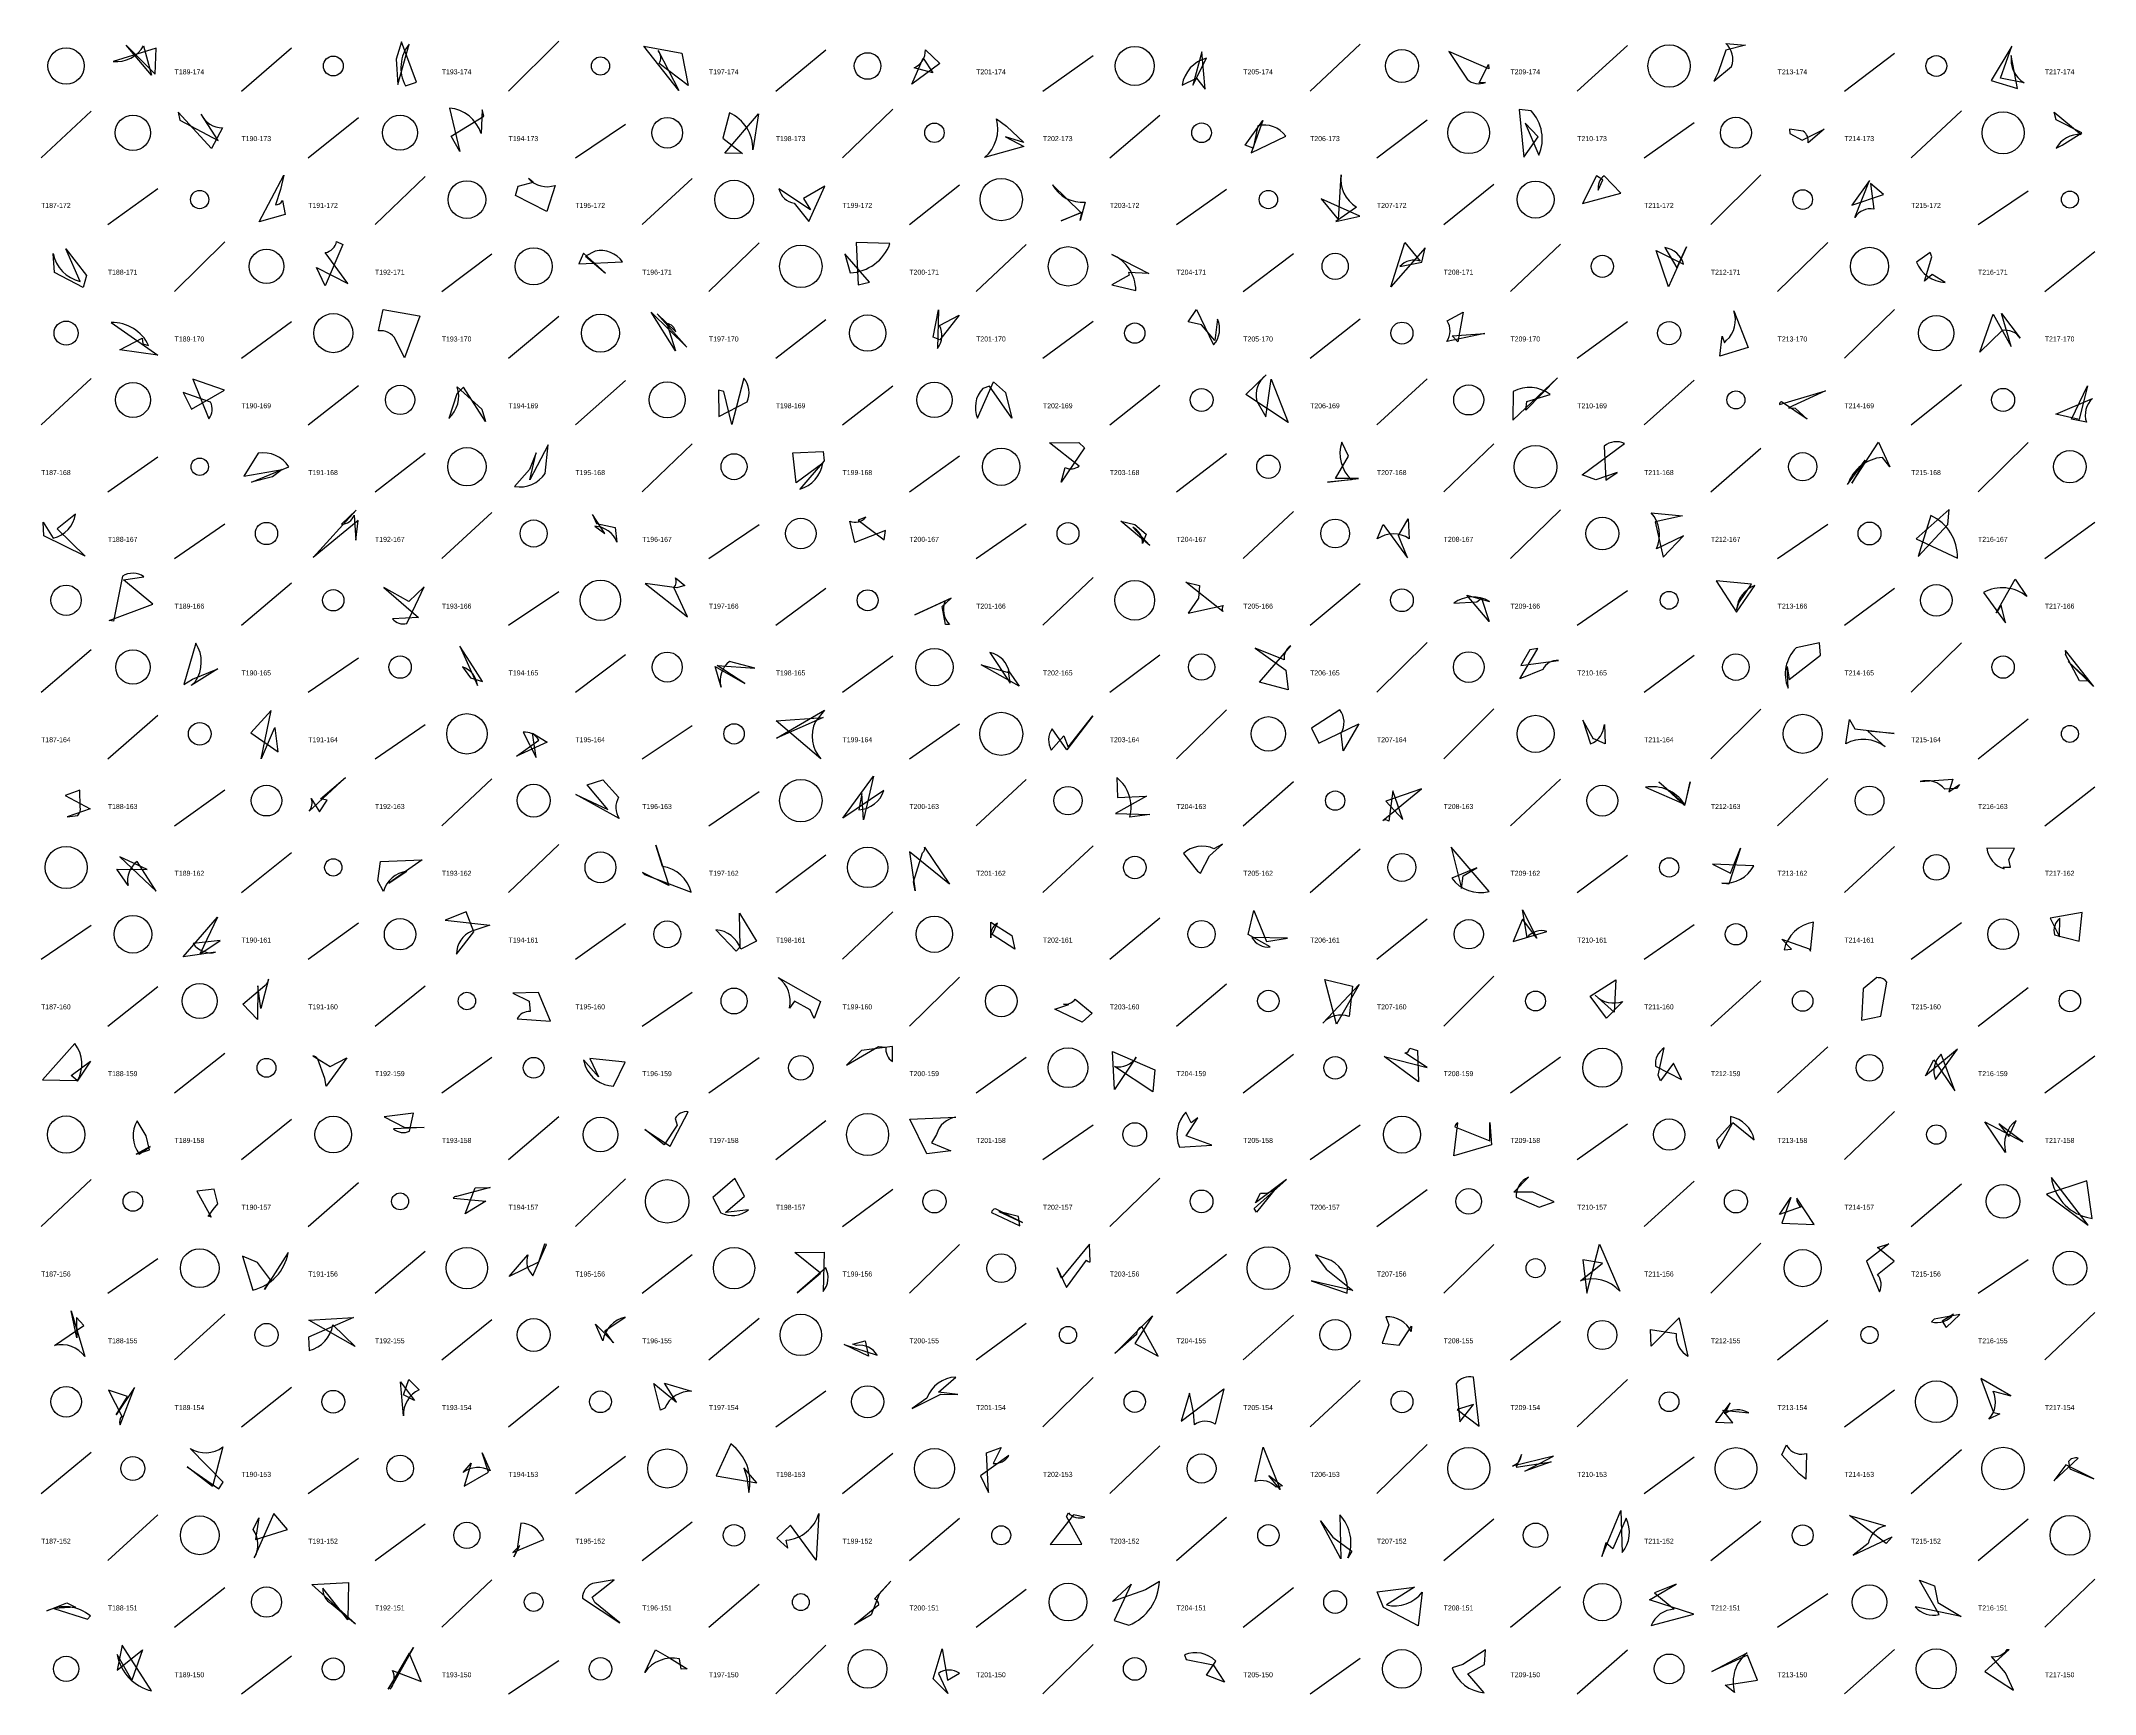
# Model space of a CAD drawing. Header units: millimetres. Extents: x -1 to 9990, y 0 to 15990.
# Drawn here: x 7480 to 8710, y 6000 to 6990 of the extents above; entities that cross this region are included whole.
import ezdxf

# ---------------------------------------------------------------- set-up
doc = ezdxf.new("R2010")
doc.units = ezdxf.units.MM
doc.layers.add('TEXT', color=3, linetype='Continuous')
doc.layers.add('WALL', color=1, linetype='Continuous')

msp = doc.modelspace()

# ---------------------------------------------------------------- linework, layer by layer
for points in [[(7548.3, 6970.1), (7548.9, 6985.7), (7523.2, 6977.7, 0.3), (7541.4, 6987.1), (7546.2, 6969.5), (7531, 6987.4)], [(7692.6, 6979), (7693.6, 6964), (7700.4, 6988.1, 0.3), (7698.2, 6963.2), (7704.9, 6965.4), (7695.9, 6989.5)], [(7863.7, 6982.6), (7867.5, 6963.3), (7850.2, 6976.4, 0.3), (7849.6, 6984.2), (7862, 6960.4), (7841, 6986.8)], [(8484.4, 6971), (8481.8, 6966), (8492.4, 6974.6, 0.3), (8489, 6988.5), (8500.7, 6987.4), (8488.9, 6984.4)], [(8647.8, 6966.3), (8663.7, 6961.6), (8659.9, 6981.2, 0.3), (8667.6, 6965), (8653.5, 6967.8), (8660.2, 6986.9)], [(8008.2, 6979.7), (8014.1, 6970.9), (8002.8, 6973.8, 0.3), (8009.6, 6984.6), (8018.2, 6976.5), (8001.5, 6964.2)], [(8175.2, 6983.5), (8169.7, 6963.6), (8177.9, 6979.7, 0.3), (8163.4, 6963.6), (8172, 6967.7), (8177.2, 6961.2)], [(8347, 6973.2), (8323, 6983.6), (8334, 6967.1, 0.3), (8345, 6965.2), (8341.3, 6965), (8346.8, 6975.9)], [(7745.1, 6944.9), (7744.2, 6948.8), (7743.5, 6934.6, 0.3), (7724.5, 6949.8), (7730.8, 6923.7), (7725.6, 6932.9)], [(7563, 6942.5), (7586.1, 6930.4), (7575.9, 6946.1, 0.3), (7588.6, 6938), (7582, 6925.5), (7562.1, 6947.4)], [(7889.4, 6922.8), (7909.6, 6946.3), (7906.3, 6924.7, 0.3), (7892.2, 6947), (7888.3, 6931.7), (7900.1, 6922.6)], [(8057.5, 6932.6), (8068.5, 6926.7), (8045, 6920.2, 0.3), (8052.1, 6943.3), (8058.1, 6939), (8068.5, 6929.1)], [(8211.7, 6942.3), (8204.7, 6922.9), (8225.5, 6933, 0.3), (8208.6, 6939.2), (8205.9, 6925.8), (8201.1, 6927.6)], [(8376.6, 6932.5), (8368.7, 6940.8), (8377, 6921.5, 0.3), (8372.3, 6948.2), (8365.2, 6948.9), (8368, 6920.4)], [(8534.7, 6930.6), (8547.8, 6937.2), (8538.2, 6929, 0.3), (8535.3, 6936), (8527, 6937.2), (8527.2, 6934.6)], [(8686.7, 6942.7), (8685.6, 6947.4), (8701.7, 6933.9, 0.3), (8686.7, 6925.7), (8690.4, 6927.6), (8702.2, 6935)], [(7625.3, 6909.6), (7623.3, 6901), (7620.3, 6891.8, 0.3), (7624.6, 6894.4), (7626.1, 6886.1), (7610.6, 6881.6)], [(7765.8, 6903), (7774.7, 6905.4), (7771.9, 6907.6, 0.3), (7787.9, 6903.5), (7782.9, 6887.8), (7764.1, 6897.4)], [(7936.6, 6895.6), (7940.7, 6888.8), (7921.9, 6901.4, 0.3), (7931.1, 6892.8), (7939.8, 6881.9), (7949.3, 6903.1)], [(8090.9, 6882.3), (8102.6, 6887.3), (8085.8, 6903.9, 0.3), (8105.3, 6893.4), (8102.2, 6882.5), (8103.2, 6887.2)], [(8246.7, 6895.5), (8256.9, 6882.9), (8258.6, 6909.8, 0.3), (8267.7, 6890.5), (8255.4, 6881.8), (8269.7, 6885.1)], [(8403.2, 6892.7), (8426.1, 6898.8), (8416.1, 6909.2, 0.3), (8412.6, 6900.6), (8415.2, 6906.8), (8411.6, 6909.3)], [(8583.4, 6898.1), (8575.6, 6904.7), (8577.6, 6889.3, 0.3), (8566.2, 6884.3), (8575, 6906.4), (8564.5, 6891.7)], [(7505.3, 6842.3), (7488, 6851.4), (7487.3, 6862.7, 0.3), (7503.4, 6846), (7494.9, 6865.4), (7507.2, 6849.6)], [(7644.9, 6854.3), (7663.8, 6844.8), (7650.2, 6863.2, 0.3), (7657, 6869.9), (7660.7, 6868.1), (7650.1, 6843.3)], [(7804.8, 6862.8), (7802, 6856.5), (7828.3, 6857.7, 0.3), (7811.8, 6864.1), (7806, 6861.1), (7818.1, 6851)], [(7976.1, 6845.6), (7961.3, 6862.5), (7964.5, 6851.1, 0.3), (7988.4, 6868.6), (7968.1, 6869.2), (7969.3, 6843.9)], [(8288.3, 6842.7), (8296.7, 6869.2), (8306, 6858.1, 0.3), (8293.8, 6855), (8306.9, 6857.5), (8308.8, 6866)], [(8454.7, 6842.8), (8447.2, 6864.4), (8463.6, 6856.4, 0.3), (8452.5, 6866.2), (8459.7, 6854.2), (8465.4, 6866.6)], [(8131.6, 6849.8), (8121.3, 6844), (8135.6, 6840.6, 0.3), (8121.3, 6862), (8143.4, 6850.7), (8131.3, 6851.3)], [(8612.3, 6860.6), (8611.3, 6863.2), (8603.2, 6857.6, 0.3), (8620.3, 6845.4), (8612.5, 6850.1), (8607.9, 6846.1)], [(7706.8, 6825.1), (7697.7, 6800.2), (7692.3, 6811.2, 0.3), (7682, 6816.4), (7684.9, 6829.2), (7706.4, 6825.3)], [(7866.8, 6806.6), (7849, 6826.6), (7860.1, 6815.8, 0.3), (7854.8, 6820.8), (7860, 6804.4), (7845.4, 6827.6)], [(8014.3, 6812.6), (8017.4, 6829), (8016.9, 6805.8, 0.3), (8018, 6819.5), (8029.8, 6825.8), (8018.3, 6811)], [(8166.9, 6821.8), (8172, 6829.1), (8182.2, 6808, 0.3), (8184.5, 6823.4), (8182.9, 6810.5), (8174.9, 6820)], [(8325.1, 6813.3), (8344.7, 6814.7), (8321.9, 6810, 0.3), (8322.1, 6822.3), (8331.7, 6827.5), (8328.5, 6809.7)], [(8486.8, 6813.2), (8488.2, 6809.2), (8489.4, 6810.7, 0.3), (8493.8, 6828.3), (8502.4, 6806.3), (8485.4, 6801.3)], [(8659.8, 6806.9), (8654.1, 6826.8), (8665.3, 6812, 0.3), (8654.5, 6816.5), (8641.1, 6803.6), (8649, 6826.4)], [(7540.6, 6811.9), (7541, 6808.5), (7544.4, 6807.6, 0.3), (7522, 6821.3), (7549.9, 6801.9), (7527.1, 6805)], [(8226.9, 6761.4), (8201.5, 6778.2), (8213.6, 6790, 0.3), (8208.1, 6774.2), (8213.5, 6764.8), (8216.6, 6787.4)], [(7589.8, 6780.9), (7570.8, 6787.5), (7580.4, 6763.7, 0.3), (7581.5, 6773.7), (7565, 6779.5), (7570, 6769.4)], [(7733, 6782.7), (7729, 6778.6), (7724.1, 6763.9, 0.3), (7729.2, 6782.9), (7744, 6769.4), (7746.1, 6762.1)], [(7885.6, 6780.9), (7885.9, 6765.1), (7902.8, 6773.8, 0.3), (7900.8, 6788), (7893.6, 6760.2), (7888.8, 6780)], [(8061.3, 6764.1), (8048, 6783.2), (8043.9, 6781.8, 0.3), (8040.9, 6764), (8050.4, 6785.8), (8057.6, 6779.4)], [(8369.1, 6768.8), (8369.8, 6774.1), (8383.8, 6778.2, 0.3), (8361.6, 6780), (8361.4, 6762.8), (8388.2, 6788.2)], [(8530.5, 6770.1), (8537.6, 6763.4), (8522.2, 6773.9, 0.3), (8521.1, 6772.2), (8548.7, 6780.5), (8526.4, 6770.2)], [(8700.5, 6763.2), (8686.6, 6766.5), (8708.6, 6775.9, 0.3), (8704.9, 6761.6), (8696, 6763.5), (8705.5, 6783.4)], [(7618.5, 6728.9), (7606, 6725.7), (7628.4, 6734.9, 0.3), (7610.1, 6743.1), (7601.4, 6729.3), (7624.4, 6733.3)], [(7776.5, 6743.3), (7772.5, 6733.3), (7763.6, 6723.2, 0.3), (7781.9, 6731), (7783.7, 6748.1), (7772.8, 6727.1)], [(7948.3, 6744.2), (7948.9, 6738.6), (7934.4, 6721.5, 0.3), (7948.1, 6737.2), (7932.2, 6725.3), (7930.3, 6743.4)], [(8104.9, 6746.4), (8090.9, 6725.8), (8093.3, 6734.5, 0.3), (8101.7, 6735.4), (8084, 6749.3), (8101.4, 6749.4)], [(8255.2, 6727.9), (8262.9, 6741.3), (8259, 6749.7, 0.3), (8264.8, 6727.2), (8250.4, 6725.8), (8269, 6728)], [(8411.1, 6727.2), (8403, 6730.2), (8428.3, 6748.8, 0.3), (8416.1, 6747.3), (8417.1, 6727), (8423.8, 6731.5)], [(8580.3, 6749.6), (8587.2, 6734.9), (8582.8, 6740.6, 0.3), (8561.9, 6724.3), (8572.4, 6739), (8564.4, 6725.2)], [(7481.6, 6693.6), (7481.2, 6701.7), (7487.3, 6692.3, 0.3), (7500.7, 6706.5), (7489.6, 6697.8), (7506.5, 6681.5)], [(7642.9, 6680.6), (7668.6, 6708.9), (7659.9, 6700.5, 0.3), (7667.5, 6705.9), (7668.5, 6691), (7669.8, 6702.7)], [(7812.7, 6700.9), (7823.8, 6698.6), (7824.9, 6689.8, 0.3), (7811.6, 6699.3), (7817.7, 6694.9), (7810.2, 6706.3)], [(7985.7, 6696.7), (7967.3, 6689.6), (7964.3, 6702.3, 0.3), (7973.9, 6704.7), (7969.4, 6702.9), (7984.9, 6691.3)], [(8292.9, 6693.7), (8298.7, 6703.7), (8299.4, 6691.9, 0.3), (8280.2, 6691.8), (8283.7, 6700.3), (8298.4, 6680.4)], [(8451.5, 6680.9), (8463.7, 6693.6), (8447.4, 6685.9, 0.3), (8444.2, 6707.4), (8463.1, 6705.6), (8446.6, 6702)], [(8622.7, 6709.4), (8603, 6691.9), (8627.7, 6680.2, 0.3), (8611.8, 6705.7), (8604.2, 6681.3), (8621.9, 6700.4)], [(8135.1, 6700.3), (8141.8, 6694.6), (8139.6, 6689.1, 0.3), (8133.8, 6698.7), (8144, 6687.9), (8126.6, 6702.4)], [(7547, 6652.7), (7529.4, 6667.2), (7541.6, 6669.1, 0.3), (7528.7, 6669.4), (7523.3, 6642.5), (7520.8, 6642.9)], [(7841.7, 6665), (7867.1, 6645), (7859, 6662.6, 0.3), (7859.9, 6668.5), (7865.5, 6663.8), (7860.7, 6662.4)], [(8483.2, 6666.7), (8495.4, 6647.9), (8506.4, 6663.9, 0.3), (8495.4, 6649.2), (8496.8, 6653.4), (8504.3, 6664.6)], [(8650.8, 6647.4), (8662.3, 6667.6), (8669.3, 6657.3, 0.3), (8643.2, 6659.6), (8656.4, 6641.4), (8653.8, 6652)], [(7685.3, 6662.7), (7706, 6644.6), (7690.5, 6643.9, 0.3), (7699, 6641.1), (7709.5, 6663.1), (7700.2, 6654.2)], [(8025.1, 6656.3), (8003.2, 6646.2), (8021.5, 6654.7, 0.3), (8024.1, 6640.4), (8021.7, 6640.4), (8019.6, 6651.2)], [(8173.2, 6656.3), (8167, 6647.3), (8188, 6651.9, 0.3), (8187.7, 6648.3), (8165.5, 6665.8), (8173.8, 6663.9)], [(8347.2, 6642.2), (8333.9, 6658.1), (8347.4, 6654.3, 0.3), (8326, 6653.3), (8339.9, 6654.1), (8342.7, 6656.3)], [(7585.8, 6614), (7569.9, 6603.9), (7572.3, 6606.2, 0.3), (7572.7, 6629.3), (7565.4, 6604.6), (7570.7, 6607.8)], [(7738.7, 6615.1), (7730.7, 6627.6), (7741.3, 6604, 0.3), (7732.4, 6615.1), (7737.2, 6608.6), (7744.3, 6606.3)], [(7884.9, 6616), (7907.5, 6614.4), (7892.3, 6618.4, 0.3), (7887.2, 6603), (7883.6, 6615.3), (7901.4, 6605.2)], [(8065.7, 6603.6), (8043, 6616.3), (8059.9, 6611.6, 0.3), (8048.2, 6623.8), (8060.3, 6605.3), (8059.4, 6612.7)], [(8226.8, 6601.3), (8209.6, 6606), (8228.4, 6627.8, 0.3), (8224.5, 6619.4), (8207.1, 6626.3), (8225.5, 6613.2)], [(8371.6, 6625.3), (8366.1, 6616), (8388.7, 6619, 0.3), (8379.4, 6613.6), (8365.6, 6607.9), (8376.4, 6626.2)], [(8545.7, 6622.2), (8545, 6629.6), (8531, 6626.5, 0.3), (8526.2, 6602.3), (8525.7, 6615.4), (8526.9, 6607.5)], [(8706.5, 6606.6), (8700.8, 6606.7), (8692.4, 6622.5, 0.3), (8692.2, 6624.9), (8709.2, 6603.4), (8694, 6618.3)], [(7605.7, 6575.7), (7621.9, 6564.3), (7620.2, 6578.6, 0.3), (7619.5, 6578.2), (7611.8, 6560.1), (7617.7, 6588.9)], [(7920.4, 6572.4), (7949.2, 6589.2), (7943.7, 6582.4, 0.3), (7947, 6560), (7920.2, 6582.8), (7948.4, 6584.8)], [(8109.8, 6585.8), (8094.3, 6565.4), (8085.6, 6578, 0.3), (8085, 6565.2), (8092.6, 6573.9), (8095.1, 6567)], [(8269.2, 6581), (8259.8, 6564.8), (8258.6, 6575.4, 0.3), (8257.8, 6589.4), (8240.9, 6578.5), (8245.2, 6569.4)], [(8409.8, 6571.9), (8403.3, 6583.2), (8407.9, 6569, 0.3), (8416.2, 6580.7), (8416.6, 6569), (8409.9, 6572)], [(8589.7, 6575.3), (8574.1, 6576.6), (8584.4, 6567.2, 0.3), (8560.8, 6569.1), (8563, 6583.6), (8566.3, 6578)], [(7783, 6570), (7764.8, 6561.7), (7778, 6571.3, 0.3), (7768.7, 6576), (7776.5, 6560.9), (7774.4, 6575.5)], [(7647.3, 6536), (7662.4, 6548.9), (7640.5, 6528.6, 0.3), (7641.7, 6536.2), (7646.7, 6528.3), (7651.4, 6535.2)], [(7807, 6544.4), (7816.5, 6547.5), (7825.9, 6537, 0.3), (7826.3, 6524.3), (7800.3, 6538.7), (7819.4, 6529.7)], [(7972.6, 6523.6), (7971.5, 6539.3), (7969.8, 6529.5, 0.3), (7984.8, 6541), (7960.1, 6524.5), (7978.6, 6549.7)], [(8123.4, 6527.3), (8144, 6526.8), (8132, 6525.2, 0.3), (8124.2, 6548.8), (8124.7, 6536.9), (8142, 6537.6)], [(8464.3, 6532), (8448.9, 6546.3), (8464, 6533.1, 0.3), (8440.8, 6543), (8464.7, 6532.6), (8467.7, 6546.2)], [(8628.9, 6544.6), (8627.2, 6542.2), (8620.1, 6541.8, 0.3), (8605.4, 6546.4), (8625, 6547.8), (8622.5, 6540.3)], [(7509.4, 6530.1), (7495.6, 6525.4), (7502, 6526.2, 0.3), (7503.4, 6531.2), (7503.2, 6541.3), (7494.5, 6538)], [(8295.6, 6523.7), (8289.5, 6540.8), (8287.1, 6522.7, 0.3), (8283.6, 6523.1), (8306.7, 6542.1), (8285.4, 6534.7)], [(7840.1, 6491.9), (7841.4, 6490.7), (7869.3, 6480.2, 0.3), (7852.2, 6495.6), (7848.1, 6508.4), (7855.9, 6484.1)], [(8003.4, 6481), (8002.5, 6486.3), (8007.9, 6503.8, 0.3), (8009.1, 6507.2), (8024.1, 6484.9), (8000, 6504.3)], [(8179.8, 6502), (8187.5, 6509), (8182.4, 6506.2, 0.3), (8164.1, 6503.4), (8172.6, 6492.8), (8174.4, 6491.5)], [(8331.6, 6489.9), (8339.8, 6494.8), (8324.8, 6488.5, 0.3), (8347.2, 6480.6), (8324.5, 6507.1), (8330.7, 6482.4)], [(7527.2, 6501.4), (7549, 6480.8), (7537.6, 6498.6, 0.3), (7532.1, 6484.2), (7525.3, 6494), (7543.5, 6493.8)], [(7708.2, 6499.6), (7688.3, 6485.6), (7699, 6492.7, 0.3), (7685, 6480.6), (7681.6, 6486.9), (7683.3, 6498.6)], [(8497.8, 6506.5), (8490.7, 6485), (8486.6, 6485.6, 0.3), (8505.8, 6496), (8480.9, 6496.9), (8491.7, 6491.6)], [(8658.4, 6499.7), (8661.9, 6506.4), (8645.3, 6506.5, 0.3), (8655.6, 6494.2), (8655.1, 6495.2), (8659.5, 6495.1)], [(7575, 6443.1), (7587.2, 6451.2), (7571, 6449.4, 0.3), (7584.5, 6444.2), (7565, 6441.4), (7585.7, 6465.2)], [(7722, 6463.4), (7748.8, 6460.4), (7738, 6456.9, 0.3), (7728.8, 6443.1), (7739.2, 6456.5), (7734.6, 6468.4)], [(7898.2, 6467.6), (7908.5, 6450.9), (7899, 6446.1, 0.3), (7884.1, 6457.7), (7896.3, 6444.8), (7898.7, 6447.5)], [(8063.2, 6446.1), (8049.5, 6454.9), (8052.7, 6461.6, 0.3), (8048.8, 6452.9), (8048.7, 6462.3), (8061.4, 6454.2)], [(8213.9, 6450.7), (8226.5, 6452.6), (8205.1, 6453, 0.3), (8216.1, 6447.4), (8202.9, 6454.8), (8206.3, 6469.2)], [(8367.1, 6464), (8361.6, 6450.6), (8381.8, 6456.7, 0.3), (8369.9, 6453.1), (8367.1, 6469.7), (8375.8, 6452.7)], [(8538.9, 6446.2), (8539.6, 6444.8), (8541.4, 6462.2, 0.3), (8523.8, 6445.7), (8528.3, 6446.1), (8522.4, 6452.1)], [(8683.2, 6464.7), (8688.7, 6453.5), (8689, 6464.6, 0.3), (8685.8, 6454.6), (8700.6, 6450.8), (8702.4, 6468)], [(7609.7, 6403.9), (7600.8, 6413.2), (7614.1, 6424.3, 0.3), (7616.1, 6428.1), (7611.6, 6410.6), (7609.9, 6424)], [(7940.5, 6409.8), (7931.3, 6415), (7928.2, 6410.8, 0.3), (7921.5, 6429), (7946.7, 6414.8), (7943, 6404.6)], [(8248.9, 6427.8), (8265.4, 6423.9), (8263.3, 6405.7, 0.3), (8247.6, 6401.8), (8269.3, 6424.9), (8255.7, 6401.2)], [(8423, 6427.6), (8422, 6408.3), (8410.8, 6418.4, 0.3), (8427.3, 6414.8), (8417.5, 6404.8), (8407.8, 6417.9)], [(8570.3, 6403.5), (8581.7, 6405.9), (8585.3, 6426.2, 0.3), (8580.2, 6428.9), (8579.4, 6429.1), (8571.3, 6422.3)], [(7762.6, 6419.7), (7772.3, 6415), (7772.9, 6408.7, 0.3), (7765.1, 6404.4), (7785, 6403), (7777.8, 6420.1)], [(8087.1, 6410.2), (8095.4, 6413), (8092.4, 6413.1, 0.3), (8099.2, 6416.2), (8109.5, 6407.8), (8103.4, 6402.3)], [(7498.1, 6370.3), (7509.5, 6379), (7501.7, 6366.9, 0.3), (7500.2, 6389.6), (7480.8, 6367.7), (7501.6, 6367.4)], [(7962.3, 6376.5), (7981.5, 6387.8), (7986, 6387.4, 0.3), (7989.9, 6378.8), (7989.8, 6387.7), (7971.4, 6385.3)], [(8147.1, 6373.7), (8145.9, 6360.7), (8122.8, 6375.7, 0.3), (8135.9, 6381.3), (8122.9, 6361.9), (8121.6, 6384.8)], [(8284.3, 6381.7), (8310, 6375.2), (8296.8, 6383.9, 0.3), (8299.8, 6386.7), (8304.3, 6385.3), (8304.9, 6366.6)], [(8449.8, 6367.2), (8448.4, 6370.5), (8452.1, 6386.9, 0.3), (8446.9, 6376), (8462.4, 6367.9), (8457.7, 6377.7)], [(8613.6, 6379.7), (8626.2, 6361.2), (8617.9, 6383.2, 0.3), (8614.5, 6368), (8627.7, 6386.1), (8608.5, 6370.1)], [(7650.7, 6364), (7650, 6368.6), (7645.7, 6380.2, 0.3), (7642.7, 6382.1), (7653.2, 6375.8), (7663.1, 6380.9)], [(7813.8, 6369.6), (7804.9, 6379.7), (7805.8, 6376.2, 0.3), (7822.9, 6364), (7829.7, 6378.3), (7808.6, 6380.5)], [(7697.4, 6339.5), (7709.4, 6339.3), (7691.1, 6338.4, 0.3), (7700.6, 6337.1), (7703.1, 6347.8), (7685.5, 6345.6)], [(7841.5, 6338), (7856.8, 6328.1), (7867.5, 6348.7, 0.3), (7859.7, 6344.6), (7860.9, 6340.6), (7853.1, 6328.9)], [(8172.7, 6345.1), (8168.7, 6342), (8165.6, 6348.4, 0.3), (8161.8, 6327.4), (8181.1, 6328.7), (8165.8, 6334.2)], [(7545, 6325.8), (7542.9, 6334.2), (7537.6, 6343.3, 0.3), (7538.7, 6323.3), (7545.4, 6327.8), (7536.9, 6323.3)], [(8010.4, 6323.4), (8000.2, 6344.2), (8027.9, 6345.4, 0.3), (8016.3, 6335.1), (8013.2, 6330.1), (8024.9, 6325.2)], [(8348.6, 6328.9), (8326.1, 6322.2), (8328.4, 6342, 0.3), (8326.7, 6339.7), (8347.6, 6331.3), (8347.7, 6342.3)], [(8484.8, 6326.7), (8493.2, 6342.3), (8506, 6331.8, 0.3), (8491.8, 6345.8), (8491.8, 6341.1), (8483.3, 6331.7)], [(8652.4, 6341.5), (8658.4, 6333.8), (8662.8, 6343.5, 0.3), (8656.5, 6324.3), (8644, 6342.7), (8666.8, 6330.7)], [(7583.6, 6302.3), (7573.2, 6301.1), (7581.8, 6285.5, 0.3), (7580, 6286), (7583, 6290.1), (7585.9, 6293.5)], [(7740, 6303.2), (7748.9, 6303.3), (7728.7, 6298, 0.3), (7726.8, 6296.9), (7746.4, 6295.1), (7733.9, 6287.6)], [(7895.5, 6308.6), (7882.2, 6297.3), (7887, 6288.2, 0.3), (7903.6, 6290), (7889.9, 6288.3), (7901.3, 6298.1)], [(8225.9, 6308.1), (8207.2, 6294.2), (8210.3, 6300, 0.3), (8220.6, 6304.4), (8207.9, 6288.5), (8206.4, 6290.8)], [(8373.3, 6300.6), (8362, 6300.6), (8370.7, 6309.5, 0.3), (8363.3, 6297.5), (8377.2, 6291.5), (8386.1, 6294.7)], [(8681, 6299.3), (8706, 6280.7), (8683.9, 6309.2, 0.3), (8704.9, 6285.5), (8708.3, 6284.7), (8705.2, 6307.2)], [(8053.6, 6289), (8067.8, 6282.4), (8051.5, 6290.5, 0.3), (8049.1, 6288.3), (8066.1, 6280.3), (8065.4, 6285.9)], [(8522.5, 6281.9), (8541.9, 6281.1), (8531.5, 6296.9, 0.3), (8534.1, 6291.7), (8521.1, 6287.2), (8527.8, 6297.3)], [(7609.6, 6258.3), (7600.7, 6262.2), (7606.9, 6241.9, 0.3), (7628, 6264.3), (7613.9, 6242.2), (7617.4, 6248)], [(7777.8, 6258.6), (7760.3, 6250), (7771.5, 6262.9, 0.3), (7774.6, 6250.5), (7782.7, 6269.1), (7781.5, 6269.4)], [(7931.5, 6264.4), (7948.9, 6264.5), (7948.3, 6241, 0.3), (7949.9, 6255.2), (7932.9, 6240.3), (7946.7, 6252)], [(8088.5, 6255.2), (8094.1, 6243.5), (8106.1, 6259.8, 0.3), (8108.3, 6258.8), (8107.9, 6269.4), (8091.2, 6249.1)], [(8265.6, 6241.6), (8240.6, 6247.5), (8262.2, 6240.1, 0.3), (8252.7, 6259.6), (8243.3, 6262.9), (8249.7, 6254.4)], [(8405.7, 6240), (8413.3, 6269.4), (8425.5, 6241.2, 0.3), (8402, 6247.5), (8415.1, 6258), (8403.3, 6259.9)], [(8586.5, 6269.5), (8573.3, 6259.2), (8581, 6240.8, 0.3), (8579.7, 6251.3), (8589.7, 6259.1), (8579.8, 6267.3)], [(7501.5, 6213.2), (7498, 6229.4), (7506.3, 6202, 0.3), (7488.1, 6208.7), (7505.6, 6220.7), (7501.2, 6225.5)], [(7667.1, 6225.5), (7640.2, 6213.7), (7640.5, 6205.7, 0.3), (7654.7, 6221), (7668.2, 6208.1), (7640.4, 6223.9)], [(7822.7, 6210.4), (7817.6, 6217.4), (7829.8, 6225.7, 0.3), (7816.4, 6211.5), (7812.1, 6221.4), (7823, 6210.3)], [(8135, 6209.9), (8149, 6202.3), (8139.2, 6220, 0.3), (8136, 6215.2), (8123.1, 6203.8), (8145.7, 6226.4)], [(8293.4, 6208.8), (8300.7, 6220.2), (8300.5, 6217, 0.3), (8285.4, 6225.9), (8287.1, 6221.1), (8283.2, 6210)], [(8444.2, 6208.2), (8443.8, 6218.3), (8459.3, 6215.9, 0.3), (8466.5, 6202.2), (8462.3, 6220.6), (8461.1, 6225.2)], [(8629.1, 6227.2), (8613.7, 6224.4), (8612.1, 6222.8, 0.3), (8625.3, 6227.4), (8618.6, 6223.3), (8621, 6219.5)], [(7975.6, 6202.2), (7961, 6209.3), (7980.8, 6202.8, 0.3), (7968.4, 6208.7), (7966.2, 6209.4), (7973.5, 6211.5)], [(7697.1, 6179.1), (7700.2, 6188.3), (7706.4, 6182.2, 0.3), (7697, 6166.5), (7695.3, 6187), (7703.6, 6175.7)], [(8029.1, 6179.4), (8017.4, 6180.7), (8027.8, 6189.8, 0.3), (8010.4, 6177.1), (8001.6, 6171), (8018.9, 6179.5)], [(8328.1, 6170.3), (8341.3, 6160.4), (8337.8, 6189.7, 0.3), (8327.4, 6185.9), (8329.6, 6162.9), (8337.9, 6173.4)], [(8649.3, 6168.6), (8653, 6167.7), (8646.5, 6164.6, 0.3), (8649, 6181.3), (8659.7, 6178.5), (8641.7, 6188.9)], [(7531.7, 6178.1), (7520.3, 6181.9), (7528.4, 6166.4, 0.3), (7527.4, 6161.2), (7535.9, 6183.5), (7524.9, 6167.2)], [(7860.5, 6174.7), (7853.3, 6186.1), (7869.5, 6181.3, 0.3), (7853.5, 6171.2), (7851, 6169.9), (7847, 6186)], [(8162.8, 6163.3), (8188.3, 6182.7), (8183.2, 6161.6, 0.3), (8170.7, 6161.2), (8170.2, 6168.8), (8167.7, 6180.1)], [(8493.1, 6162.3), (8487.2, 6170), (8502.7, 6168.3, 0.3), (8488.4, 6167.7), (8491.5, 6174.3), (8482.8, 6162.8)], [(7586.5, 6122.8), (7589.1, 6126.8), (7569.2, 6146.9, 0.3), (7588.9, 6147.9), (7582.7, 6124.3), (7567.4, 6136)], [(7748, 6132.9), (7744.1, 6144.4), (7748.9, 6133.6, 0.3), (7732.8, 6132.7), (7737.6, 6138.3), (7733.4, 6124.5)], [(7900.9, 6135.5), (7902.6, 6129.7), (7903.8, 6120.6, 0.3), (7893, 6149.7), (7884.3, 6130.7), (7908.6, 6126.5)], [(8046.1, 6144.3), (8055, 6147.5), (8050.2, 6138.1, 0.3), (8059.6, 6142.8), (8042.6, 6130.7), (8047.4, 6120.6)], [(8215.3, 6130.8), (8223.4, 6124.7), (8219.6, 6123.8, 0.3), (8207, 6127.2), (8211.8, 6147.7), (8222.1, 6122.5)], [(8368.6, 6133.5), (8385.8, 6142.4), (8361.2, 6136.5, 0.3), (8366.6, 6143.3), (8363.3, 6135.9), (8384.3, 6139.1)], [(8532.9, 6131.9), (8522.4, 6143.2), (8525.3, 6149.1, 0.3), (8534.4, 6143.6), (8537.3, 6143.9), (8536.9, 6128.6)], [(8692.5, 6137.3), (8685.4, 6127.7), (8700, 6141.2, 0.3), (8694.2, 6139.2), (8694.9, 6134.9), (8709.4, 6128.8)], [(7627.6, 6098.5), (7619.4, 6108), (7607.7, 6081.5, 0.3), (7607, 6098.4), (7610.4, 6105.5), (7608.4, 6092.5)], [(7766.7, 6088.8), (7762.6, 6084.8), (7781, 6092.5, 0.3), (7767.3, 6102.3), (7764.9, 6085.5), (7763.1, 6082.2)], [(7920.6, 6093.3), (7927.3, 6087.3), (7926.3, 6092, 0.3), (7945.8, 6108), (7944.1, 6080.2), (7928.8, 6101.1)], [(8103.2, 6089.7), (8094.1, 6106.2), (8095.2, 6108.5, 0.3), (8105, 6105.9), (8098.3, 6107.3), (8084.3, 6089.5)], [(8253.6, 6093.9), (8264.9, 6085.5), (8262.6, 6081.5, 0.3), (8257.8, 6107.2), (8258.3, 6081), (8246.2, 6103.6)], [(8414.8, 6082.3), (8426, 6109.9), (8426.9, 6084.7, 0.3), (8429.2, 6105.2), (8421.3, 6086.9), (8417, 6090.4)], [(8585, 6090), (8563.1, 6106.8), (8584.5, 6100.6, 0.3), (8574.3, 6090.1), (8565.3, 6083.2), (8588.5, 6094.1)], [(7664.1, 6066.8), (7663.7, 6044.3), (7648.8, 6063.3, 0.3), (7653.7, 6054.2), (7668.3, 6042), (7642.1, 6065.6)], [(7810, 6058), (7823.2, 6068.3), (7810.3, 6066.2, 0.3), (7804.2, 6057.3), (7826.7, 6042.5), (7811.7, 6054.8)], [(7977.2, 6047.4), (7967.2, 6041.5), (7981.7, 6053.5, 0.3), (7979.1, 6056.9), (7988.8, 6067.5), (7982, 6059.7)], [(8132.9, 6065.8), (8122.6, 6043.9), (8131.5, 6041.2, 0.3), (8149.7, 6067.4), (8141.4, 6062.4), (8121.7, 6055.3)], [(8280.1, 6061.2), (8302.6, 6064), (8285.8, 6053.3, 0.3), (8307.1, 6060.9), (8304.8, 6040.7), (8283.9, 6051.8)], [(8459.2, 6065.7), (8446.2, 6060.6), (8458.1, 6050.7, 0.3), (8444.3, 6040.9), (8469.8, 6047.8), (8443.3, 6056.3)], [(8616, 6054.8), (8629.8, 6046.4), (8602.4, 6052.2, 0.3), (8616.8, 6047.6), (8604.9, 6068.1), (8613.9, 6064.8)], [(7487.7, 6051.2), (7507.8, 6044.8), (7509.5, 6046.7, 0.3), (7483.5, 6049.7), (7495.4, 6054.6), (7500.7, 6052)], [(7540.8, 6026.4), (7534.4, 6008.3), (7525.6, 6023.6, 0.3), (7546.2, 6001.8), (7528.5, 6029.2), (7525.6, 6014.2)], [(7687.8, 6002.9), (7703, 6027.9), (7689.1, 6002.9, 0.3), (7690.5, 6014), (7707.7, 6007.4), (7700.4, 6024.4)], [(8019.7, 6027), (8022.9, 6008.3), (8030, 6012.5, 0.3), (8017.4, 6012.3), (8023.1, 6000.2), (8014.2, 6009)], [(7867, 6015.1), (7863.4, 6014.9), (7862.3, 6021, 0.3), (7841.5, 6012.9), (7847.9, 6026.5), (7856.4, 6021.6)], [(8188.7, 6007), (8177.9, 6011.3), (8183.5, 6019.7, 0.3), (8164.8, 6023.4), (8165.8, 6020.7), (8181.9, 6017.4)], [(8345, 6026.5), (8331.4, 6017.6), (8325, 6015.7, 0.3), (8344.3, 6000.7), (8334.5, 6012.1), (8344.4, 6017.6)], [(8502, 6023.2), (8480.6, 6013.4), (8501.8, 6024.7, 0.3), (8494.2, 6000.9), (8488.6, 6005.2), (8508, 6008.2)], [(8661.2, 6002.2), (8656.4, 6012.6), (8648, 6022.4, 0.3), (8657.4, 6026.6), (8658.7, 6026.7), (8644, 6013.5)]]:
    msp.add_lwpolyline(points, format="xyb", close=True)
for centre, radius in [((8135, 6975), 11.7), ((8455, 6975), 12.7), ((7495, 6975), 10.9), ((7655, 6975), 5.95), ((7815, 6975), 5.45), ((7975, 6975), 7.97), ((8295, 6975), 9.91), ((8615, 6975), 6.23), ((7535, 6935), 10.6), ((7695, 6935), 10.5), ((7855, 6935), 9.18), ((8015, 6935), 5.82), ((8175, 6935), 5.86), ((8335, 6935), 12.5), ((8495, 6935), 9.27), ((8655, 6935), 12.6), ((7575, 6895), 5.47), ((7735, 6895), 11.3), ((7895, 6895), 11.6), ((8055, 6895), 12.7), ((8215, 6895), 5.48), ((8375, 6895), 11.1), ((8535, 6895), 5.86), ((8695, 6895), 5.11), ((7615, 6855), 10.3), ((7775, 6855), 11.1), ((7935, 6855), 12.7), ((8095, 6855), 11.8), ((8575, 6855), 11.4), ((8255, 6855), 7.87), ((8415, 6855), 6.66), ((7655, 6815), 11.7), ((7495, 6815), 7.23), ((7815, 6815), 11.4), ((7975, 6815), 10.9), ((8135, 6815), 6.1), ((8295, 6815), 6.6), ((8455, 6815), 6.94), ((8615, 6815), 10.6), ((7535, 6775), 10.5), ((7695, 6775), 8.75), ((7855, 6775), 10.8), ((8015, 6775), 10.6), ((8175, 6775), 6.84), ((8335, 6775), 9.02), ((8495, 6775), 5.42), ((8655, 6775), 6.89), ((7735, 6735), 11.5), ((7895, 6735), 7.77), ((8055, 6735), 11.2), ((8215, 6735), 7), ((8375, 6735), 12.8), ((8535, 6735), 8.45), ((8695, 6735), 9.73), ((7575, 6735), 5.18), ((7935, 6695), 9.16), ((8255, 6695), 8.65), ((8415, 6695), 9.8), ((7615, 6695), 6.66), ((7775, 6695), 8.09), ((8095, 6695), 6.53), ((8575, 6695), 6.85), ((7815, 6655), 12.1), ((8135, 6655), 11.9), ((7495, 6655), 9.07), ((7655, 6655), 6.41), ((7975, 6655), 6.27), ((8295, 6655), 6.8), ((8455, 6655), 5.33), ((8615, 6655), 9.48), ((7535, 6615), 10.3), ((7695, 6615), 6.71), ((7855, 6615), 8.97), ((8015, 6615), 11.2), ((8175, 6615), 7.85), ((8335, 6615), 9.2), ((8495, 6615), 7.95), ((8655, 6615), 6.69), ((7575, 6575), 6.77), ((7735, 6575), 12.1), ((7895, 6575), 6.1), ((8055, 6575), 12.9), ((8215, 6575), 10.3), ((8375, 6575), 11.1), ((8535, 6575), 11.7), ((8695, 6575), 5.1), ((7615, 6535), 9.19), ((7775, 6535), 9.85), ((7935, 6535), 12.7), ((8415, 6535), 9.27), ((8575, 6535), 8.66), ((8095, 6535), 8.53), ((8255, 6535), 5.8), ((7495, 6495), 12.6), ((7975, 6495), 12.1), ((7655, 6495), 5.17), ((7815, 6495), 9.25), ((8135, 6495), 6.74), ((8295, 6495), 8.36), ((8455, 6495), 5.78), ((8615, 6495), 7.66), ((7535, 6455), 11.3), ((7695, 6455), 9.43), ((7855, 6455), 8.06), ((8015, 6455), 10.9), ((8175, 6455), 8.16), ((8335, 6455), 8.8), ((8495, 6455), 6.41), ((8655, 6455), 9.2), ((7575, 6415), 10.5), ((7895, 6415), 7.78), ((8055, 6415), 9.46), ((8215, 6415), 6.42), ((8375, 6415), 5.96), ((8535, 6415), 6.15), ((8695, 6415), 6.42), ((7735, 6415), 5.22), ((8095, 6375), 11.9), ((8415, 6375), 11.7), ((7615, 6375), 5.63), ((7775, 6375), 6.2), ((7935, 6375), 7.33), ((8255, 6375), 6.79), ((8575, 6375), 7.96), ((7975, 6335), 12.6), ((7495, 6335), 11.2), ((7655, 6335), 11), ((7815, 6335), 10.4), ((8135, 6335), 7.11), ((8295, 6335), 11.1), ((8455, 6335), 9.38), ((8615, 6335), 5.81), ((7535, 6295), 5.93), ((7695, 6295), 5.07), ((7855, 6295), 13), ((8015, 6295), 6.94), ((8175, 6295), 6.8), ((8335, 6295), 7.65), ((8495, 6295), 6.92), ((8655, 6295), 10.1), ((7575, 6255), 11.6), ((7735, 6255), 12.4), ((7895, 6255), 12.4), ((8055, 6255), 8.58), ((8215, 6255), 12.8), ((8535, 6255), 11.1), ((8695, 6255), 10.1), ((8375, 6255), 5.7), ((7775, 6215), 9.83), ((7935, 6215), 12.4), ((8255, 6215), 9.15), ((7615, 6215), 6.91), ((8095, 6215), 5.14), ((8415, 6215), 8.72), ((8575, 6215), 5.13), ((8615, 6175), 12.5), ((7495, 6175), 9.15), ((7655, 6175), 6.82), ((7815, 6175), 6.54), ((7975, 6175), 9.61), ((8135, 6175), 6.4), ((8295, 6175), 6.55), ((8455, 6175), 5.91), ((7535, 6135), 7.18), ((7695, 6135), 7.98), ((7855, 6135), 11.7), ((8015, 6135), 12), ((8175, 6135), 8.7), ((8335, 6135), 12.6), ((8495, 6135), 12.5), ((8655, 6135), 12.7), ((7575, 6095), 11.6), ((7735, 6095), 7.82), ((7895, 6095), 6.48), ((8215, 6095), 6.39), ((8375, 6095), 7.33), ((8535, 6095), 6.26), ((8695, 6095), 11.9), ((8055, 6095), 5.7), ((7615, 6055), 9.06), ((8095, 6055), 11.3), ((8415, 6055), 11.2), ((8575, 6055), 10.3), ((7775, 6055), 5.63), ((7935, 6055), 5.09), ((8255, 6055), 6.83), ((8615, 6015), 12), ((7495, 6015), 7.6), ((7655, 6015), 6.6), ((7815, 6015), 6.75), ((7975, 6015), 11.6), ((8135, 6015), 6.81), ((8295, 6015), 11.6), ((8455, 6015), 8.9)]:
    msp.add_circle(centre, radius)
at = {"layer": 'WALL'}
for p, q in [((7760, 6960), (7790, 6989.9)), ((8240, 6960), (8270, 6988)), ((8400, 6960), (8430, 6987.3)), ((7600, 6960), (7630, 6985.9)), ((7920, 6960), (7950, 6984.7)), ((8080, 6960), (8110, 6981.3)), ((8560, 6960), (8590, 6982.6)), ((7480, 6920), (7510, 6947.9)), ((7640, 6920), (7670, 6944.1)), ((7800, 6920), (7830, 6940.2)), ((7960, 6920), (7990, 6949.2)), ((8120, 6920), (8150, 6945.5)), ((8280, 6920), (8310, 6942.8)), ((8440, 6920), (8470, 6941.2)), ((8600, 6920), (8630, 6948.2)), ((7520, 6880), (7550, 6901.6)), ((7680, 6880), (7710, 6908.8)), ((7840, 6880), (7870, 6907.7)), ((8000, 6880), (8030, 6903.8)), ((8160, 6880), (8190, 6901.3)), ((8320, 6880), (8350, 6904.2)), ((8480, 6880), (8510, 6909.8)), ((8640, 6880), (8670, 6900.3)), ((7560, 6840), (7590, 6869.7)), ((7880, 6840), (7910, 6869.1)), ((8040, 6840), (8070, 6868.1)), ((8360, 6840), (8390, 6868.2)), ((8520, 6840), (8550, 6869.2)), ((8680, 6840), (8710, 6863.9)), ((7720, 6840), (7750, 6862.4)), ((8200, 6840), (8230, 6862.6)), ((8560, 6800), (8590, 6829.2)), ((7600, 6800), (7630, 6821.9)), ((7760, 6800), (7790, 6825.1)), ((7920, 6800), (7950, 6823.1)), ((8080, 6800), (8110, 6822.1)), ((8240, 6800), (8270, 6823.5)), ((8400, 6800), (8430, 6822)), ((7480, 6760), (7510, 6787.8)), ((7640, 6760), (7670, 6783.7)), ((7800, 6760), (7830, 6786.7)), ((7960, 6760), (7990, 6783.4)), ((8120, 6760), (8150, 6783.9)), ((8280, 6760), (8310, 6787.7)), ((8440, 6760), (8470, 6786.9)), ((8600, 6760), (8630, 6784.3)), ((7520, 6720), (7550, 6740.9)), ((7680, 6720), (7710, 6743.2)), ((7840, 6720), (7870, 6748.6)), ((8000, 6720), (8030, 6741.6)), ((8160, 6720), (8190, 6742.9)), ((8320, 6720), (8350, 6748.7)), ((8480, 6720), (8510, 6746.2)), ((8640, 6720), (8670, 6749.4)), ((7720, 6680), (7750, 6707.6)), ((8200, 6680), (8230, 6708.2)), ((8360, 6680), (8390, 6709.2)), ((7560, 6680), (7590, 6700.7)), ((7880, 6680), (7910, 6700.4)), ((8040, 6680), (8070, 6700.8)), ((8520, 6680), (8550, 6700.6)), ((8680, 6680), (8710, 6701.8)), ((8080, 6640), (8110, 6668.7)), ((7600, 6640), (7630, 6665.5)), ((7760, 6640), (7790, 6660.3)), ((7920, 6640), (7950, 6662.2)), ((8240, 6640), (8270, 6665.1)), ((8400, 6640), (8430, 6660.9)), ((8560, 6640), (8590, 6662.3)), ((8280, 6600), (8310, 6629.7)), ((7480, 6600), (7510, 6625.6)), ((7640, 6600), (7670, 6620.5)), ((7800, 6600), (7830, 6622.6)), ((7960, 6600), (7990, 6621.8)), ((8120, 6600), (8150, 6622.4)), ((8440, 6600), (8470, 6622.2)), ((8600, 6600), (8630, 6629.6)), ((7520, 6560), (7550, 6586.1)), ((7680, 6560), (7710, 6580.6)), ((8000, 6560), (8030, 6581.1)), ((8160, 6560), (8190, 6589.3)), ((8320, 6560), (8350, 6589.9)), ((8480, 6560), (8510, 6589.7)), ((8640, 6560), (8670, 6584)), ((7840, 6560), (7870, 6580)), ((7720, 6520), (7750, 6548)), ((8040, 6520), (8070, 6547.7)), ((8200, 6520), (8230, 6546.5)), ((8360, 6520), (8390, 6547.8)), ((8520, 6520), (8550, 6548.2)), ((7560, 6520), (7590, 6541.5)), ((7880, 6520), (7910, 6540.5)), ((8680, 6520), (8710, 6543.2)), ((7760, 6480), (7790, 6508.7)), ((8080, 6480), (8110, 6507.9)), ((8560, 6480), (8590, 6507.5)), ((7600, 6480), (7630, 6503.9)), ((7920, 6480), (7950, 6502.6)), ((8240, 6480), (8270, 6506.2)), ((8400, 6480), (8430, 6502.3)), ((7480, 6440), (7510, 6460.4)), ((7640, 6440), (7670, 6461.8)), ((7800, 6440), (7830, 6461.4)), ((7960, 6440), (7990, 6468.4)), ((8120, 6440), (8150, 6464.9)), ((8280, 6440), (8310, 6464.2)), ((8440, 6440), (8470, 6460.9)), ((8600, 6440), (8630, 6462)), ((7520, 6400), (7550, 6423.7)), ((7680, 6400), (7710, 6424)), ((8000, 6400), (8030, 6429.3)), ((8160, 6400), (8190, 6425.2)), ((8320, 6400), (8350, 6429.8)), ((8480, 6400), (8510, 6427.1)), ((8640, 6400), (8670, 6423)), ((7840, 6400), (7870, 6420.3)), ((8520, 6360), (8550, 6387.6)), ((7560, 6360), (7590, 6383.7)), ((7720, 6360), (7750, 6381.3)), ((7880, 6360), (7910, 6381.1)), ((8040, 6360), (8070, 6381.4)), ((8200, 6360), (8230, 6383.2)), ((8360, 6360), (8390, 6381.5)), ((8680, 6360), (8710, 6382.1)), ((8560, 6320), (8590, 6348.9)), ((7600, 6320), (7630, 6344.3)), ((7760, 6320), (7790, 6345.9)), ((7920, 6320), (7950, 6343.4)), ((8080, 6320), (8110, 6340.9)), ((8240, 6320), (8270, 6340.9)), ((8400, 6320), (8430, 6341.4)), ((7480, 6280), (7510, 6308)), ((7640, 6280), (7670, 6306.3)), ((7800, 6280), (7830, 6308.4)), ((7960, 6280), (7990, 6302.4)), ((8120, 6280), (8150, 6308.9)), ((8280, 6280), (8310, 6302.2)), ((8440, 6280), (8470, 6307)), ((8600, 6280), (8630, 6305.6)), ((7680, 6240), (7710, 6265.1)), ((7840, 6240), (7870, 6263.2)), ((8000, 6240), (8030, 6269.1)), ((8160, 6240), (8190, 6263.3)), ((8320, 6240), (8350, 6269.2)), ((8480, 6240), (8510, 6269.9)), ((7520, 6240), (7550, 6260.7)), ((8640, 6240), (8670, 6260.2)), ((7560, 6200), (7590, 6227.4)), ((7720, 6200), (7750, 6224.3)), ((7880, 6200), (7910, 6225.1)), ((8200, 6200), (8230, 6226.9)), ((8520, 6200), (8550, 6223.9)), ((8680, 6200), (8710, 6228.4)), ((8040, 6200), (8070, 6222.1)), ((8360, 6200), (8390, 6223.2)), ((8080, 6160), (8110, 6189.5)), ((8240, 6160), (8270, 6187.8)), ((8400, 6160), (8430, 6188.4)), ((7600, 6160), (7630, 6183.8)), ((7760, 6160), (7790, 6184.4)), ((7920, 6160), (7950, 6181.5)), ((8560, 6160), (8590, 6182.2)), ((7480, 6120), (7510, 6144.7)), ((7640, 6120), (7670, 6141.1)), ((7800, 6120), (7830, 6142.4)), ((7960, 6120), (7990, 6144.1)), ((8120, 6120), (8150, 6148.5)), ((8280, 6120), (8310, 6149.4)), ((8440, 6120), (8470, 6141.9)), ((8600, 6120), (8630, 6146.4)), ((7520, 6080), (7550, 6107.3)), ((7680, 6080), (7710, 6101.9)), ((7840, 6080), (7870, 6103)), ((8000, 6080), (8030, 6105.2)), ((8160, 6080), (8190, 6105.8)), ((8320, 6080), (8350, 6104.9)), ((8480, 6080), (8510, 6103.5)), ((8640, 6080), (8670, 6104.9)), ((7720, 6040), (7750, 6068.4)), ((7880, 6040), (7910, 6065.8)), ((8360, 6040), (8390, 6064.4)), ((8680, 6040), (8710, 6068.8)), ((7560, 6040), (7590, 6063.8)), ((8040, 6040), (8070, 6062.7)), ((8200, 6040), (8230, 6063.7)), ((8520, 6040), (8550, 6060.2)), ((7920, 6000), (7950, 6029.3)), ((8080, 6000), (8110, 6029.7)), ((7600, 6000), (7630, 6022.8)), ((7760, 6000), (7790, 6020)), ((8240, 6000), (8270, 6021.5)), ((8400, 6000), (8430, 6026.4)), ((8560, 6000), (8590, 6026.7))]:
    msp.add_line(p, q, dxfattribs=at)

# ---------------------------------------------------------------- texts
at = {"layer": 'TEXT'}
for s, p in [('T189-174', (7560, 6970)), ('T193-174', (7720, 6970)), ('T197-174', (7880, 6970)), ('T201-174', (8040, 6970)), ('T205-174', (8200, 6970)), ('T209-174', (8360, 6970)), ('T213-174', (8520, 6970)), ('T217-174', (8680, 6970)), ('T190-173', (7600, 6930)), ('T194-173', (7760, 6930)), ('T198-173', (7920, 6930)), ('T202-173', (8080, 6930)), ('T206-173', (8240, 6930)), ('T210-173', (8400, 6930)), ('T214-173', (8560, 6930)), ('T187-172', (7480, 6890)), ('T191-172', (7640, 6890)), ('T195-172', (7800, 6890)), ('T199-172', (7960, 6890)), ('T203-172', (8120, 6890)), ('T207-172', (8280, 6890)), ('T211-172', (8440, 6890)), ('T215-172', (8600, 6890)), ('T188-171', (7520, 6850)), ('T192-171', (7680, 6850)), ('T196-171', (7840, 6850)), ('T200-171', (8000, 6850)), ('T204-171', (8160, 6850)), ('T208-171', (8320, 6850)), ('T212-171', (8480, 6850)), ('T216-171', (8640, 6850)), ('T189-170', (7560, 6810)), ('T193-170', (7720, 6810)), ('T197-170', (7880, 6810)), ('T201-170', (8040, 6810)), ('T205-170', (8200, 6810)), ('T209-170', (8360, 6810)), ('T213-170', (8520, 6810)), ('T217-170', (8680, 6810)), ('T190-169', (7600, 6770)), ('T194-169', (7760, 6770)), ('T198-169', (7920, 6770)), ('T202-169', (8080, 6770)), ('T206-169', (8240, 6770)), ('T210-169', (8400, 6770)), ('T214-169', (8560, 6770)), ('T187-168', (7480, 6730)), ('T191-168', (7640, 6730)), ('T195-168', (7800, 6730)), ('T199-168', (7960, 6730)), ('T203-168', (8120, 6730)), ('T207-168', (8280, 6730)), ('T211-168', (8440, 6730)), ('T215-168', (8600, 6730)), ('T188-167', (7520, 6690)), ('T192-167', (7680, 6690)), ('T196-167', (7840, 6690)), ('T200-167', (8000, 6690)), ('T204-167', (8160, 6690)), ('T208-167', (8320, 6690)), ('T212-167', (8480, 6690)), ('T216-167', (8640, 6690)), ('T189-166', (7560, 6650)), ('T193-166', (7720, 6650)), ('T197-166', (7880, 6650)), ('T201-166', (8040, 6650)), ('T205-166', (8200, 6650)), ('T209-166', (8360, 6650)), ('T213-166', (8520, 6650)), ('T217-166', (8680, 6650)), ('T190-165', (7600, 6610)), ('T194-165', (7760, 6610)), ('T198-165', (7920, 6610)), ('T202-165', (8080, 6610)), ('T206-165', (8240, 6610)), ('T210-165', (8400, 6610)), ('T214-165', (8560, 6610)), ('T187-164', (7480, 6570)), ('T191-164', (7640, 6570)), ('T195-164', (7800, 6570)), ('T199-164', (7960, 6570)), ('T203-164', (8120, 6570)), ('T207-164', (8280, 6570)), ('T211-164', (8440, 6570)), ('T215-164', (8600, 6570)), ('T188-163', (7520, 6530)), ('T192-163', (7680, 6530)), ('T196-163', (7840, 6530)), ('T200-163', (8000, 6530)), ('T204-163', (8160, 6530)), ('T208-163', (8320, 6530)), ('T212-163', (8480, 6530)), ('T216-163', (8640, 6530)), ('T189-162', (7560, 6490)), ('T193-162', (7720, 6490)), ('T197-162', (7880, 6490)), ('T201-162', (8040, 6490)), ('T205-162', (8200, 6490)), ('T209-162', (8360, 6490)), ('T213-162', (8520, 6490)), ('T217-162', (8680, 6490)), ('T190-161', (7600, 6450)), ('T194-161', (7760, 6450)), ('T198-161', (7920, 6450)), ('T202-161', (8080, 6450)), ('T206-161', (8240, 6450)), ('T210-161', (8400, 6450)), ('T214-161', (8560, 6450)), ('T187-160', (7480, 6410)), ('T191-160', (7640, 6410)), ('T195-160', (7800, 6410)), ('T199-160', (7960, 6410)), ('T203-160', (8120, 6410)), ('T207-160', (8280, 6410)), ('T211-160', (8440, 6410)), ('T215-160', (8600, 6410)), ('T188-159', (7520, 6370)), ('T192-159', (7680, 6370)), ('T196-159', (7840, 6370)), ('T200-159', (8000, 6370)), ('T204-159', (8160, 6370)), ('T208-159', (8320, 6370)), ('T212-159', (8480, 6370)), ('T216-159', (8640, 6370)), ('T189-158', (7560, 6330)), ('T193-158', (7720, 6330)), ('T197-158', (7880, 6330)), ('T201-158', (8040, 6330)), ('T205-158', (8200, 6330)), ('T209-158', (8360, 6330)), ('T213-158', (8520, 6330)), ('T217-158', (8680, 6330)), ('T190-157', (7600, 6290)), ('T194-157', (7760, 6290)), ('T198-157', (7920, 6290)), ('T202-157', (8080, 6290)), ('T206-157', (8240, 6290)), ('T210-157', (8400, 6290)), ('T214-157', (8560, 6290)), ('T187-156', (7480, 6250)), ('T191-156', (7640, 6250)), ('T195-156', (7800, 6250)), ('T199-156', (7960, 6250)), ('T203-156', (8120, 6250)), ('T207-156', (8280, 6250)), ('T211-156', (8440, 6250)), ('T215-156', (8600, 6250)), ('T188-155', (7520, 6210)), ('T192-155', (7680, 6210)), ('T196-155', (7840, 6210)), ('T200-155', (8000, 6210)), ('T204-155', (8160, 6210)), ('T208-155', (8320, 6210)), ('T212-155', (8480, 6210)), ('T216-155', (8640, 6210)), ('T189-154', (7560, 6170)), ('T193-154', (7720, 6170)), ('T197-154', (7880, 6170)), ('T201-154', (8040, 6170)), ('T205-154', (8200, 6170)), ('T209-154', (8360, 6170)), ('T213-154', (8520, 6170)), ('T217-154', (8680, 6170)), ('T190-153', (7600, 6130)), ('T194-153', (7760, 6130)), ('T198-153', (7920, 6130)), ('T202-153', (8080, 6130)), ('T206-153', (8240, 6130)), ('T210-153', (8400, 6130)), ('T214-153', (8560, 6130)), ('T187-152', (7480, 6090)), ('T191-152', (7640, 6090)), ('T195-152', (7800, 6090)), ('T199-152', (7960, 6090)), ('T203-152', (8120, 6090)), ('T207-152', (8280, 6090)), ('T211-152', (8440, 6090)), ('T215-152', (8600, 6090)), ('T188-151', (7520, 6050)), ('T192-151', (7680, 6050)), ('T196-151', (7840, 6050)), ('T200-151', (8000, 6050)), ('T204-151', (8160, 6050)), ('T208-151', (8320, 6050)), ('T212-151', (8480, 6050)), ('T216-151', (8640, 6050)), ('T189-150', (7560, 6010)), ('T193-150', (7720, 6010)), ('T197-150', (7880, 6010)), ('T201-150', (8040, 6010)), ('T205-150', (8200, 6010)), ('T209-150', (8360, 6010)), ('T213-150', (8520, 6010)), ('T217-150', (8680, 6010))]:
    msp.add_text(s, height=3, dxfattribs=at).set_placement(p)

doc.saveas('drawing.dxf')
